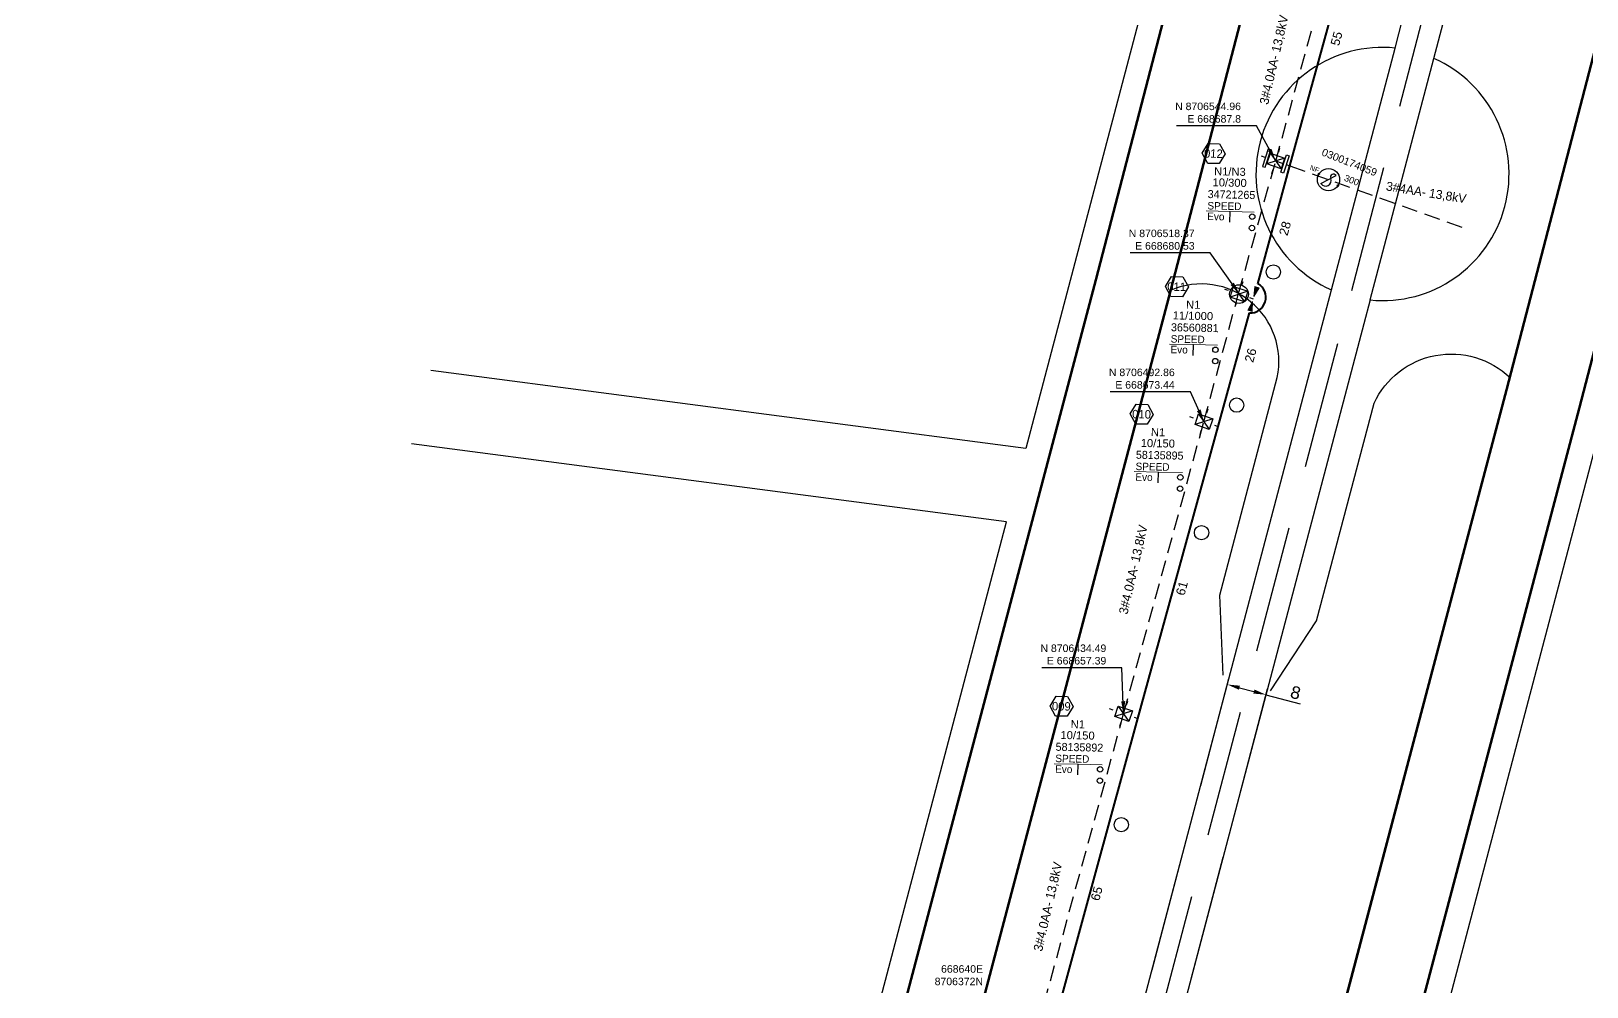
# Model space of a CAD drawing. Header units: millimetres. Extents: x -215 to 3236, y 776 to 3361.
# Drawn here: x 1282.1 to 1593.1, y 1580.1 to 1771.2 of the extents above; entities that cross this region are included whole.
import ezdxf
from ezdxf.enums import TextEntityAlignment as Align

# ---------------------------------------------------------------- set-up
doc = ezdxf.new("R2010")
doc.units = ezdxf.units.MM
for name, pattern in [('DASHEDX2', [38.1, 25.4, -12.7]), ('HIDDEN2', [4.7625, 3.175, -1.5875]), ('JIS_09_08', [10.75, 8, -0.55, 0.55, -0.55, 0.55, -0.55])]:
    doc.linetypes.add(name, pattern=pattern)
for name, color, linetype in [('0_FAIXA_DOMINIO_INVENTARIO_DNIT', 254, 'DASHEDX2'), ('CHAVES', 3, 'Continuous'), ('COTAGEM', 1, 'Continuous'), ('DISTANCIA', 7, 'Continuous'), ('Estradas Geral -Dezembro 2017$0$Eixo Estrada', 6, 'Continuous'), ('Estradas Geral -Dezembro 2017$0$QUADRAS', 8, 'Continuous'), ('ID', 252, 'Continuous'), ('Loc. Geo', 240, 'Continuous'), ('MT', 3, 'HIDDEN2'), ('OCUPANTE', 7, 'Continuous'), ('POSTE', 7, 'Continuous'), ('POSTES', 7, 'Continuous'), ('TEXTO', 7, 'Continuous')]:
    doc.layers.add(name, color=color, linetype=linetype)
for name, color, linetype, lineweight in [('CABO PROJETADO', 1, 'Continuous', 40), ('CORDOALHA', 1, 'JIS_09_08', 9), ('Fibra', 1, 'Continuous', 40)]:
    doc.layers.add(name, color=color, linetype=linetype, lineweight=lineweight)
doc.layers.add('faixa n edificavel', color=7, linetype='DASHEDX2', true_color=0x7aafdf)
doc.layers.add('LAYER INVISIVEL', color=50, linetype='Continuous', plot=False)
doc.styles.add('Letra Tecnica', font='GOTHIC.TTF')
doc.styles.get("Standard").update_dxf_attribs({"font": 'arial.ttf'})
doc.dimstyles.new('EVO', dxfattribs={"dimtxt": 1.8, "dimasz": 3.5, "dimexe": 1.75, "dimexo": 0.875, "dimgap": 0.875, "dimtad": 1, "dimdec": 0, "dimdsep": 46, "dimlunit": 6, "dimtxsty": 'Standard', "dimcen": 3.5, "dimse1": 1, "dimse2": 1, "dimsd1": 1, "dimsd2": 1, "dimadec": 0, "dimazin": 0, "dimtfac": 1, "dimtdec": 0, "dimtmove": 0, "dimatfit": 3, "dimfxl": 1.75, "dimtolj": 1, "dimtzin": 0, "dimarcsym": 0})
doc.dimstyles.new('ISO-25', dxfattribs={"dimtxt": 2.5, "dimasz": 2.5, "dimexe": 1.25, "dimexo": 0.625, "dimtad": 1, "dimtxsty": 'Standard', "dimcen": 2.5, "dimadec": 0, "dimazin": 0, "dimtfac": 1, "dimtmove": 0, "dimatfit": 3, "dimfxl": 1, "dimarcsym": 0})

# ---------------------------------------------------------------- blocks, each defined once
blk = doc.blocks.new('*U11')
at = {"layer": 'COTAGEM', "linetype": 'ByBlock'}
blk.add_lwpolyline([(-10151, 1221), (-11299, -766), (-13594, -766), (-14741, 1221), (-13594, 3209), (-11299, 3209)], close=True, dxfattribs=at)
at = {"layer": 'LAYER INVISIVEL'}
for p, q in [((-2102, 654), (-2866, 891)), ((556, 1788), (794, 2551)), ((-556, -1788), (-794, -2551)), ((2102, -654), (2866, -891))]:
    blk.add_line(p, q, dxfattribs=at)
for centre, radius in [((-4469, -11217), 544), ((-4469, -13492), 544), ((0, -22187), 1432)]:
    blk.add_circle(centre, radius, dxfattribs=at)
at = {"layer": 'OCUPANTE', "lineweight": 5}
for p, q in [((-8890, -10282), (-13695, -10282)), ((-4084, -10282), (-8890, -10282))]:
    blk.add_line(p, q, dxfattribs=at)
at = {"layer": 'OCUPANTE'}
blk.add_line((-8890, -12431), (-8890, -10282), dxfattribs=at)
at = {"layer": 'POSTES'}
for p, q in [((-1765, -624), (-1100, 1515)), ((1765, 624), (-1765, -624)), ((-1100, 1515), (1765, 624)), ((-1100, 1515), (1100, -1515)), ((1765, 624), (1100, -1515)), ((1100, -1515), (-1765, -624))]:
    blk.add_line(p, q, dxfattribs=at)
at = {"layer": 'COTAGEM', "style": 'Letra Tecnica'}
blk.add_attdef('N', text='', height=1680, dxfattribs=at).set_placement((-12486, 2902), align=Align.MIDDLE_CENTER)
at = {"layer": 'ID', "style": 'Letra Tecnica'}
blk.add_attdef('ID', text='', height=1600, dxfattribs=at).set_placement((-13453, -5293), align=Align.MIDDLE_LEFT)
at = {"layer": 'OCUPANTE', "style": 'Letra Tecnica'}
for tag, p in [('E6', (232, 10940)), ('E5', (-13464, -6276)), ('E3', (-13464, -8467)), ('E1', (-13464, -10616)), ('E4', (-8658, -8467)), ('E2', (-8658, -10616))]:
    blk.add_attdef(tag, p, '', height=1500, dxfattribs=at)
at = {"layer": 'TEXTO'}
for tag, p in [('REDE', (-9117, -708)), ('MODELO', (-9117, -2916))]:
    blk.add_attdef(tag, text='', height=1600, dxfattribs=at).set_placement(p, align=Align.MIDDLE_CENTER)
blk = doc.blocks.new('*U15')
at = {"layer": 'COTAGEM', "linetype": 'ByBlock'}
blk.add_lwpolyline([(-10151, 1221), (-11299, -766), (-13594, -766), (-14741, 1221), (-13594, 3209), (-11299, 3209)], close=True, dxfattribs=at)
at = {"layer": 'LAYER INVISIVEL'}
for p, q in [((-2102, 654), (-2866, 891)), ((556, 1788), (794, 2551)), ((-556, -1788), (-794, -2551)), ((2102, -654), (2866, -891))]:
    blk.add_line(p, q, dxfattribs=at)
for centre, radius in [((-4469, -11217), 544), ((-4469, -13492), 544), ((0, -22187), 1432)]:
    blk.add_circle(centre, radius, dxfattribs=at)
at = {"layer": 'OCUPANTE', "lineweight": 5}
for p, q in [((-8890, -10282), (-13695, -10282)), ((-4084, -10282), (-8890, -10282))]:
    blk.add_line(p, q, dxfattribs=at)
at = {"layer": 'OCUPANTE'}
blk.add_line((-8890, -12431), (-8890, -10282), dxfattribs=at)
at = {"layer": 'POSTES'}
for p, q in [((-1765, -624), (-1100, 1515)), ((1765, 624), (-1765, -624)), ((-1100, 1515), (1765, 624)), ((-1100, 1515), (1100, -1515)), ((1765, 624), (1100, -1515)), ((1100, -1515), (-1765, -624))]:
    blk.add_line(p, q, dxfattribs=at)
blk.add_circle((0, 0), 1872, dxfattribs=at)
at = {"layer": 'COTAGEM', "style": 'Letra Tecnica'}
blk.add_attdef('N', text='', height=1680, dxfattribs=at).set_placement((-12486, 2902), align=Align.MIDDLE_CENTER)
at = {"layer": 'ID', "style": 'Letra Tecnica'}
blk.add_attdef('ID', text='', height=1600, dxfattribs=at).set_placement((-13453, -5293), align=Align.MIDDLE_LEFT)
at = {"layer": 'OCUPANTE', "style": 'Letra Tecnica'}
for tag, p in [('E6', (232, 10940)), ('E5', (-13464, -6276)), ('E3', (-13464, -8467)), ('E1', (-13464, -10616)), ('E4', (-8658, -8467)), ('E2', (-8658, -10616))]:
    blk.add_attdef(tag, p, '', height=1500, dxfattribs=at)
at = {"layer": 'TEXTO'}
for tag, p in [('REDE', (-9117, -708)), ('MODELO', (-9117, -2916))]:
    blk.add_attdef(tag, text='', height=1600, dxfattribs=at).set_placement(p, align=Align.MIDDLE_CENTER)
blk = doc.blocks.new('*U13')
at = {"layer": 'COTAGEM', "linetype": 'ByBlock'}
blk.add_lwpolyline([(-10151, 1221), (-11299, -766), (-13594, -766), (-14741, 1221), (-13594, 3209), (-11299, 3209)], close=True, dxfattribs=at)
at = {"layer": 'LAYER INVISIVEL'}
for p, q in [((-2102, 654), (-2866, 891)), ((556, 1788), (794, 2551)), ((-556, -1788), (-794, -2551)), ((2102, -654), (2866, -891))]:
    blk.add_line(p, q, dxfattribs=at)
for centre, radius in [((-4469, -11217), 544), ((-4469, -13492), 544), ((0, -22187), 1432)]:
    blk.add_circle(centre, radius, dxfattribs=at)
at = {"layer": 'OCUPANTE', "lineweight": 5}
for p, q in [((-8890, -10282), (-13695, -10282)), ((-4084, -10282), (-8890, -10282))]:
    blk.add_line(p, q, dxfattribs=at)
at = {"layer": 'OCUPANTE'}
blk.add_line((-8890, -12431), (-8890, -10282), dxfattribs=at)
at = {"layer": 'POSTES'}
for p, q in [((-1765, -624), (-1100, 1515)), ((1765, 624), (-1765, -624)), ((-1100, 1515), (1765, 624)), ((-1100, 1515), (1100, -1515)), ((1765, 624), (1100, -1515)), ((1100, -1515), (-1765, -624))]:
    blk.add_line(p, q, dxfattribs=at)
for points in [[(-2098, -1282), (-1054, 2222), (-1587, 2381), (-2632, -1123)], [(1054, -2222), (2098, 1282), (2632, 1123), (1587, -2381)]]:
    blk.add_lwpolyline(points, close=True, dxfattribs=at)
at = {"layer": 'COTAGEM', "style": 'Letra Tecnica'}
blk.add_attdef('N', text='', height=1680, dxfattribs=at).set_placement((-12486, 2902), align=Align.MIDDLE_CENTER)
at = {"layer": 'ID', "style": 'Letra Tecnica'}
blk.add_attdef('ID', text='', height=1600, dxfattribs=at).set_placement((-13453, -5293), align=Align.MIDDLE_LEFT)
at = {"layer": 'OCUPANTE', "style": 'Letra Tecnica'}
for tag, p in [('E6', (232, 10940)), ('E5', (-13464, -6276)), ('E3', (-13464, -8467)), ('E1', (-13464, -10616)), ('E4', (-8658, -8467)), ('E2', (-8658, -10616))]:
    blk.add_attdef(tag, p, '', height=1500, dxfattribs=at)
at = {"layer": 'TEXTO'}
for tag, p in [('REDE', (-9117, -708)), ('MODELO', (-9117, -2916))]:
    blk.add_attdef(tag, text='', height=1600, dxfattribs=at).set_placement(p, align=Align.MIDDLE_CENTER)
blk = doc.blocks.new('*D57')
at = {"layer": 'Defpoints', "color": 0, "transparency": 16777216}
for p in [(1500.51, 1634.73, -25.08), (1506.32, 1633.15), (1483.58, 1572.42, -25.08)]:
    blk.add_point(p, dxfattribs=at)
at = {"layer": 'DISTANCIA', "color": 0, "transparency": 16777216, "insert": (1495.12, 1598.77), "char_height": 1.8, "attachment_point": 5, "rotation": 74.7975}
blk.add_mtext('\\A1;65', dxfattribs=at)
blk = doc.blocks.new('*D58')
at = {"layer": 'Defpoints', "color": 0, "transparency": 16777216}
for p in [(1516.56, 1693.1, -25.08), (1522.71, 1691.41), (1500.51, 1634.73, -25.08)]:
    blk.add_point(p, dxfattribs=at)
at = {"layer": 'DISTANCIA', "color": 0, "transparency": 16777216, "insert": (1512.16, 1659.79), "char_height": 1.8, "attachment_point": 5, "rotation": 74.628}
blk.add_mtext('\\A1;61', dxfattribs=at)
blk = doc.blocks.new('*D59')
at = {"layer": 'Defpoints', "color": 0, "transparency": 16777216}
for p in [(1523.45, 1718.54, -25.08), (1530.54, 1716.62), (1516.56, 1693.1, -25.08)]:
    blk.add_point(p, dxfattribs=at)
at = {"layer": 'DISTANCIA', "color": 0, "transparency": 16777216, "insert": (1525.9, 1706.37), "char_height": 1.8, "attachment_point": 5, "rotation": 74.8448}
blk.add_mtext('\\A1;26', dxfattribs=at)
blk = doc.blocks.new('*D60')
at = {"layer": 'Defpoints', "color": 0, "transparency": 16777216}
for p in [(1530.92, 1745.19, -25.08), (1537.87, 1743.25), (1523.49, 1718.7, -25.08)]:
    blk.add_point(p, dxfattribs=at)
at = {"layer": 'DISTANCIA', "color": 0, "transparency": 16777216, "insert": (1532.78, 1731.72), "char_height": 1.8, "attachment_point": 5, "rotation": 74.3418}
blk.add_mtext('\\A1;28', dxfattribs=at)
blk = doc.blocks.new('*D61')
at = {"layer": 'Defpoints', "color": 0, "transparency": 16777216}
for p in [(1545.45, 1798.09, -25.08), (1552.23, 1796.23), (1530.92, 1745.19, -25.08)]:
    blk.add_point(p, dxfattribs=at)
at = {"layer": 'DISTANCIA', "color": 0, "transparency": 16777216, "insert": (1543.08, 1769.66), "char_height": 1.8, "attachment_point": 5, "rotation": 74.641}
blk.add_mtext('\\A1;55', dxfattribs=at)
blk = doc.blocks.new('*U3')
at = {"layer": 'CHAVES'}
h = blk.add_hatch(dxfattribs=at)
h.set_pattern_fill('ANSI31', color=256)
h.set_pattern_definition([(45, (-1286.40375, 399.43742), (-0.088388348, 0.088388348), [])])
h.paths.add_polyline_path([(-140, 0, 1), (140, 0, 1)])
h = blk.add_hatch(dxfattribs=at)
h.set_pattern_fill('ANSI31', color=256, angle=349.78703)
h.set_pattern_definition([(34.787034, (3199.01163, 228.53242), (-0.071315966, 0.102659792), [])])
h.paths.add_polyline_path([(4254, -393, 1), (4535, -393, 1)])
blk.add_line((1100, -1295), (3330, 1295), dxfattribs=at)
for centre, radius in [((35, 393), 140), ((2215, 0), 2215), ((4394, -393), 140)]:
    blk.add_circle(centre, radius, dxfattribs=at)
for centre, radius, start, end in [((1723, -366), 1119, 236.16406, 42.62723), ((2943, 839), 598, 49.73922, 228.36927)]:
    blk.add_arc(centre, radius, start, end, dxfattribs=at)
at = {"layer": 'CHAVES', "ltscale": 0.01}
for tag, p, height in [('COD', (7, 2627), 1500), ('STA', (5851, 2275), 1000), ('CORR', (0, -3941), 1300)]:
    blk.add_attdef(tag, p, '', height=height, dxfattribs=at)
at = {"layer": 'CHAVES'}
blk.add_attdef('ELO', (9351, 2275), '', height=1000, dxfattribs=at)
at = {"layer": 'CHAVES', "ltscale": 0.01, "flags": 1}
blk.add_attdef('CODPATR_CH', (5807, 998), '', height=1000, dxfattribs=at)
blk = doc.blocks.new('Estradas Geral -Dezembro 2017$0$camping club')
at = {"layer": 'Estradas Geral -Dezembro 2017$0$QUADRAS'}
for points in [[(668711.7, 8706567.53), (668776.9, 8706822.35)], [(668719.43, 8706565.47), (668786.63, 8706820.06)], [(668570.34, 8706698.03), (668689.29, 8706682.45), (668637.82, 8706487.48), (668518.89, 8706503.06)], [(668698.94, 8706519.21), (668711.7, 8706567.53)], [(668706.68, 8706517.18), (668719.43, 8706565.47)], [(668438.95, 8705581.83), (668509.75, 8705802.5), (668698.94, 8706519.21)], [(668706.68, 8706517.18), (668518.09, 8705802.75), (668468.36, 8705575.92)], [(668799.08, 8706177.63), (668879.47, 8706482.19), (668758.61, 8706514.1), (668678.22, 8706209.53)], [(668456.58, 8705800.91), (668577.35, 8706258.39), (668589.72, 8706305.29), (668633.96, 8706472.86), (668515.03, 8706488.43)]]:
    blk.add_lwpolyline(points, dxfattribs=at)
for points in [[(668711.7, 8706567.53, 0.854053), (668698.94, 8706519.21)], [(668706.68, 8706517.18, 0.851194), (668719.43, 8706565.47)], [(668677.3, 8706442.22), (668676.62, 8706458.17), (668688.11, 8706501.68, 0.604166), (668666.87, 8706519.17), (668653.95, 8706470.24), (668609.06, 8706300.18), (668597.34, 8706255.78), (668477.43, 8705801.53)], [(668686.78, 8706439.09), (668695.96, 8706453.07), (668707.45, 8706496.58, -0.511026), (668734.65, 8706501.69), (668658.88, 8706214.63), (668550.4, 8705803.71)]]:
    blk.add_lwpolyline(points, format="xyb", dxfattribs=at)
blk = doc.blocks.new('*U32')
at = {"layer": 'CABO PROJETADO'}
h = blk.add_hatch(color=256, dxfattribs=at)
h.dxf.hatch_style = 1
h.paths.add_polyline_path([(0.15, 0.49), (1.17, 2.19), (0.3, 2.47)])
h = blk.add_hatch(color=256, dxfattribs=at)
h.dxf.hatch_style = 1
h.paths.add_polyline_path([(-0.14, -0.5), (-1.11, -2.28), (-0.23, -2.52)])
at = {"layer": 'CORDOALHA'}
for points in [[(0.15, 0.49), (1.17, 2.19), (0.3, 2.47), (0.15, 0.49)], [(-0.14, -0.5), (-1.11, -2.28), (-0.23, -2.52)]]:
    blk.add_lwpolyline(points, close=True, dxfattribs=at)
blk = doc.blocks.new('*D89')
at = {"layer": 'COTAGEM', "color": 0, "linetype": 'DASHEDX2', "lineweight": -2, "transparency": 16777216}
for p, q in [((1506.19, 1583.54), (1521.56, 1641.77)), ((1513.92, 1581.5), (1529.29, 1639.73)), ((1523.66, 1639.92), (1526.56, 1639.16)), ((1528.97, 1638.52), (1535.8, 1636.72))]:
    blk.add_line(p, q, dxfattribs=at)
at = {"layer": 'COTAGEM', "color": 0, "linetype": 'DASHEDX2', "transparency": 16777216}
for points in [[(1523.76, 1640.32), (1523.55, 1639.52), (1521.24, 1640.56)], [(1526.66, 1639.56), (1526.45, 1638.75), (1528.97, 1638.52)]]:
    blk.add_solid(points, dxfattribs=at)
at = {"layer": 'Defpoints', "color": 0, "linetype": 'DASHEDX2', "transparency": 16777216}
for p in [(1528.97, 1638.52), (1506.03, 1582.94), (1513.76, 1580.89)]:
    blk.add_point(p, dxfattribs=at)
at = {"layer": 'COTAGEM', "color": 0, "linetype": 'DASHEDX2', "transparency": 16777216, "insert": (1534.89, 1638.92), "char_height": 2.5, "attachment_point": 5, "rotation": 345.2127}
blk.add_mtext('8', dxfattribs=at)

msp = doc.modelspace()

# ---------------------------------------------------------------- linework, layer by layer
at = {"layer": '0_FAIXA_DOMINIO_INVENTARIO_DNIT', "linetype": 'DASHEDX2', "const_width": 0.5}
for points in [[(2012.853, 3360.286), (1915.121, 2988.126), (1850.577, 2746.386), (1797.502, 2551.368), (1702.716, 2190.412), (1674.269, 2082.811), (1664.15, 2037.403), (1641.546, 1945.521), (1615.061, 1845.544), (1577.146, 1699.775), (1519.087, 1480.056), (1463.869, 1272.064), (1415.41, 1087.737)], [(1939.796, 3357.683), (1847.453, 3006.044), (1782.989, 2764.606), (1729.877, 2569.449), (1635.027, 2208.247), (1606.244, 2099.376), (1595.993, 2053.379), (1573.721, 1962.846), (1547.355, 1863.317), (1509.434, 1717.527), (1451.421, 1497.979), (1396.191, 1289.944), (1347.711, 1105.535)]]:
    msp.add_lwpolyline(points, dxfattribs=at)
at = {"layer": 'Estradas Geral -Dezembro 2017$0$Eixo Estrada', "linetype": 'DASHEDX2'}
msp.add_lwpolyline([(1975.983, 3357.683), (1881.287, 2997.085), (1816.783, 2755.496), (1763.689, 2560.409), (1668.871, 2199.329), (1640.256, 2091.094), (1630.072, 2045.391), (1607.633, 1954.184), (1581.208, 1854.43), (1543.29, 1708.651), (1485.254, 1489.018), (1430.03, 1281.004), (1381.56, 1096.636)], dxfattribs=at)
at = {"layer": 'faixa n edificavel', "color": 143, "linetype": 'DASHEDX2', "true_color": 0x7aafdf, "const_width": 0.5}
msp.add_lwpolyline([(1924.288, 3357.683), (1832.953, 3009.884), (1768.506, 2768.511), (1715.385, 2573.324), (1620.522, 2212.069), (1591.667, 2102.926), (1581.388, 2056.803), (1559.187, 1966.559), (1532.846, 1867.125), (1494.925, 1721.331), (1436.92, 1501.819), (1381.689, 1293.775), (1333.204, 1109.349)], dxfattribs=at)
at = {"layer": 'faixa n edificavel', "color": 143, "true_color": 0x7aafdf, "const_width": 0.5}
msp.add_lwpolyline([(2027.678, 3357.683), (2027.362, 3356.478), (1929.622, 2984.286), (1865.06, 2742.482), (1811.993, 2547.494), (1717.221, 2186.59), (1688.846, 2079.262), (1678.755, 2033.98), (1656.08, 1941.809), (1629.569, 1841.735), (1591.656, 1695.971), (1533.587, 1476.216), (1478.372, 1268.233), (1429.917, 1083.923)], dxfattribs=at)
at = {"layer": 'Fibra'}
for p, q in [((1533.764, 1744.242), (1548.293, 1797.138)), ((1527.365, 1720.67), (1533.764, 1744.242)), ((1519.403, 1692.145), (1525.646, 1714.822)), ((1503.355, 1633.772), (1519.403, 1692.145)), ((1486.247, 1571.337), (1503.355, 1633.772))]:
    msp.add_line(p, q, dxfattribs=at)
msp.add_arc((1525.821, 1717.947), 3.13, 266.78696, 60.45393, dxfattribs=at)
at = {"layer": 'MT'}
for p, q in [((1530.918, 1745.195), (1545.447, 1798.09)), ((1523.492, 1718.702), (1530.918, 1745.195)), ((1568.198, 1731.934), (1530.918, 1745.195)), ((1516.557, 1693.098), (1523.492, 1718.702)), ((1500.509, 1634.725), (1516.557, 1693.098)), ((1483.352, 1572.131), (1500.509, 1634.725))]:
    msp.add_line(p, q, dxfattribs=at)

# ---------------------------------------------------------------- block references
ref = msp.add_blockref('*U3', (1539.409, 1742.279), dxfattribs=dict(xscale=0.0009999999999999987, yscale=0.0009999999999999987, zscale=0.0009999999999999987, rotation=338.576261021374))
ref.add_attrib('COD', '0300174059', (1539.956, 1746.365), dxfattribs={"layer": 'CHAVES', "ltscale": 0.01, "height": 1.5, "rotation": 338.57626})
ref.add_attrib('STA', 'NF', (1537.627, 1743.491), dxfattribs={"layer": 'CHAVES', "ltscale": 0.01, "height": 1, "rotation": 338.57626})
ref.add_attrib('CORR', '300', (1544.465, 1741.308), dxfattribs={"layer": 'CHAVES', "ltscale": 0.01, "height": 1.3, "rotation": 338.57626})
msp.add_blockref('*U32', (1526.419, 1717.632))
at = {"layer": 'Loc. Geo'}
msp.add_blockref('Estradas Geral -Dezembro 2017$0$camping club', (-667156.879, -8704799.763), dxfattribs=at)
at = {"layer": 'POSTE'}
ref = msp.add_blockref('*U13', (1530.918, 1745.195), dxfattribs=dict(at, xscale=0.001, yscale=0.001, zscale=0.001, rotation=358.7705005782111))
ref.add_attrib('N', '012', dxfattribs={"layer": 'COTAGEM', "height": 1.68, "rotation": 358.7705, "style": 'Letra Tecnica'}).set_placement((1518.461, 1746.684), align=Align.MIDDLE_CENTER)
ref.add_attrib('MODELO', '10/300', dxfattribs={"layer": 'TEXTO', "height": 1.6, "rotation": 358.7705}).set_placement((1521.706, 1740.875), align=Align.MIDDLE_CENTER)
ref.add_attrib('REDE', 'N1/N3', dxfattribs={"layer": 'TEXTO', "height": 1.6, "rotation": 358.7705}).set_placement((1521.754, 1743.084), align=Align.MIDDLE_CENTER)
ref.add_attrib('ID', '34721265', dxfattribs={"layer": 'ID', "height": 1.6, "rotation": 358.7705, "style": 'Letra Tecnica'}).set_placement((1517.32, 1738.592), align=Align.MIDDLE_LEFT)
ref.add_attrib('E1', 'Evo', (1517.198, 1733.399), dxfattribs={"layer": 'OCUPANTE', "height": 1.5, "rotation": 358.7705, "style": 'Letra Tecnica'})
ref.add_attrib('E3', 'SPEED', (1517.243, 1735.519), dxfattribs={"layer": 'OCUPANTE', "height": 1.5, "rotation": 358.7705, "style": 'Letra Tecnica'})
ref = msp.add_blockref('*U15', (1523.573, 1718.585), dxfattribs=dict(at, xscale=0.001, yscale=0.001, zscale=0.001, rotation=358.7705005782111))
ref.add_attrib('N', '011', dxfattribs={"layer": 'COTAGEM', "height": 1.68, "rotation": 358.7705, "style": 'Letra Tecnica'}).set_placement((1511.117, 1720.074), align=Align.MIDDLE_CENTER)
ref.add_attrib('MODELO', '11/1000', dxfattribs={"layer": 'TEXTO', "height": 1.6, "rotation": 358.7705}).set_placement((1514.362, 1714.265), align=Align.MIDDLE_CENTER)
ref.add_attrib('REDE', 'N1', dxfattribs={"layer": 'TEXTO', "height": 1.6, "rotation": 358.7705}).set_placement((1514.409, 1716.474), align=Align.MIDDLE_CENTER)
ref.add_attrib('ID', '36560881', dxfattribs={"layer": 'ID', "height": 1.6, "rotation": 358.7705, "style": 'Letra Tecnica'}).set_placement((1509.975, 1711.982), align=Align.MIDDLE_LEFT)
ref.add_attrib('E1', 'Evo', (1509.853, 1706.789), dxfattribs={"layer": 'OCUPANTE', "height": 1.5, "rotation": 358.7705, "style": 'Letra Tecnica'})
ref.add_attrib('E3', 'SPEED', (1509.899, 1708.909), dxfattribs={"layer": 'OCUPANTE', "height": 1.5, "rotation": 358.7705, "style": 'Letra Tecnica'})
ref = msp.add_blockref('*U11', (1516.557, 1693.098), dxfattribs=dict(at, xscale=0.001, yscale=0.001, zscale=0.001, rotation=358.7705005782111))
ref.add_attrib('N', '010', dxfattribs={"layer": 'COTAGEM', "height": 1.68, "rotation": 358.7705, "style": 'Letra Tecnica'}).set_placement((1504.1, 1694.587), align=Align.MIDDLE_CENTER)
ref.add_attrib('MODELO', '10/150', dxfattribs={"layer": 'TEXTO', "height": 1.6, "rotation": 358.7705}).set_placement((1507.345, 1688.778), align=Align.MIDDLE_CENTER)
ref.add_attrib('REDE', 'N1', dxfattribs={"layer": 'TEXTO', "height": 1.6, "rotation": 358.7705}).set_placement((1507.393, 1690.987), align=Align.MIDDLE_CENTER)
ref.add_attrib('ID', '58135895', dxfattribs={"layer": 'ID', "height": 1.6, "rotation": 358.7705, "style": 'Letra Tecnica'}).set_placement((1502.959, 1686.495), align=Align.MIDDLE_LEFT)
ref.add_attrib('E1', 'Evo', (1502.837, 1681.302), dxfattribs={"layer": 'OCUPANTE', "height": 1.5, "rotation": 358.7705, "style": 'Letra Tecnica'})
ref.add_attrib('E3', 'SPEED', (1502.882, 1683.422), dxfattribs={"layer": 'OCUPANTE', "height": 1.5, "rotation": 358.7705, "style": 'Letra Tecnica'})
ref = msp.add_blockref('*U11', (1500.509, 1634.725), dxfattribs=dict(at, xscale=0.001, yscale=0.001, zscale=0.001, rotation=358.7705005782111))
ref.add_attrib('N', '009', dxfattribs={"layer": 'COTAGEM', "height": 1.68, "rotation": 358.7705, "style": 'Letra Tecnica'}).set_placement((1488.053, 1636.215), align=Align.MIDDLE_CENTER)
ref.add_attrib('MODELO', '10/150', dxfattribs={"layer": 'TEXTO', "height": 1.6, "rotation": 358.7705}).set_placement((1491.297, 1630.406), align=Align.MIDDLE_CENTER)
ref.add_attrib('REDE', 'N1', dxfattribs={"layer": 'TEXTO', "height": 1.6, "rotation": 358.7705}).set_placement((1491.345, 1632.615), align=Align.MIDDLE_CENTER)
ref.add_attrib('ID', '58135892', dxfattribs={"layer": 'ID', "height": 1.6, "rotation": 358.7705, "style": 'Letra Tecnica'}).set_placement((1486.911, 1628.123), align=Align.MIDDLE_LEFT)
ref.add_attrib('E1', 'Evo', (1486.789, 1622.929), dxfattribs={"layer": 'OCUPANTE', "height": 1.5, "rotation": 358.7705, "style": 'Letra Tecnica'})
ref.add_attrib('E3', 'SPEED', (1486.835, 1625.049), dxfattribs={"layer": 'OCUPANTE', "height": 1.5, "rotation": 358.7705, "style": 'Letra Tecnica'})

# ---------------------------------------------------------------- texts
at = {"layer": 'Loc. Geo', "char_height": 1.5, "attachment_point": 9}
for s, insert in [('N 8706544.96\\PE 668687.8', (1523.966, 1752.844)), ('N 8706518.37\\PE 668680.53', (1514.695, 1727.461)), ('N 8706492.86\\PE 668673.44', (1510.726, 1699.677)), ('N 8706434.49\\PE 668657.39', (1497.041, 1644.541)), ('668640E\\P8706372N', (1472.392, 1580.439))]:
    msp.add_mtext(s, dxfattribs=dict(at, insert=insert))
at = {"layer": 'MT', "style": 'Letra Tecnica'}
for s, rotation, p in [('3#4.0AA- 13,8kV', 77.12319, (1529.4, 1756.352)), ('3#4AA- 13,8kV', 350.77547, (1552.875, 1739.328)), ('3#4.0AA- 13,8kV', 77.12319, (1501.265, 1654.462)), ('3#4.0AA- 13,8kV', 77.12319, (1484.198, 1587.096))]:
    msp.add_text(s, height=1.8, rotation=rotation, dxfattribs=at).set_placement(p)

# ---------------------------------------------------------------- dimensions: what is measured, and where the dimension line sits
at = {"layer": 'COTAGEM', "color": 159, "linetype": 'DASHEDX2', "true_color": 0x22346e}
dim = msp.add_linear_dim(base=(1528.974, 1638.518), p1=(1506.028, 1582.935), p2=(1513.763, 1580.893), angle=165.21271, dimstyle='ISO-25', dxfattribs=at)
dim.commit()
dim.dimension.update_dxf_attribs({"geometry": '*D89', "text_midpoint": (1534.4, 1637.086), "dimtype": 160})
at = {"layer": 'DISTANCIA'}
for base, p1, p2, angle, picture, middle in [((1552.233, 1796.226, 25.082), (1530.918, 1745.195), (1545.447, 1798.09), 74.64097, '*D61', (1544.807, 1769.19, 25.082)), ((1537.874, 1743.245, 25.082), (1523.492, 1718.702), (1530.918, 1745.195), 74.34177, '*D60', (1534.508, 1731.239, 25.082)), ((1530.538, 1716.624, 25.082), (1516.557, 1693.098), (1523.449, 1718.544), 74.8448, '*D59', (1527.634, 1705.904, 25.082)), ((1522.713, 1691.405, 25.082), (1500.509, 1634.725), (1516.557, 1693.098), 74.62796, '*D58', (1513.89, 1659.312, 25.082)), ((1506.324, 1633.145, 25.082), (1483.578, 1572.419), (1500.509, 1634.725), 74.79746, '*D57', (1496.855, 1598.298, 25.082))]:
    dim = msp.add_linear_dim(base=base, p1=p1, p2=p2, angle=angle, dimstyle='EVO', dxfattribs=at)
    dim.commit()
    dim.dimension.update_dxf_attribs({"geometry": picture, "text_midpoint": middle, "dimtype": 161})

# ---------------------------------------------------------------- leaders
at = {"layer": 'Loc. Geo', "annotation_type": 0, "has_hookline": 1, "hookline_direction": 1}
for points, text_width in [([(1530.918, 1745.195), (1527.091, 1752.219), (1524.591, 1752.219)], 12.911), ([(1523.654, 1718.612), (1517.82, 1726.836), (1515.32, 1726.836)], 12.912), ([(1516.557, 1693.098), (1513.851, 1699.052), (1511.351, 1699.052)], 12.911), ([(1500.509, 1634.725), (1500.166, 1643.916), (1497.666, 1643.916)], 12.915)]:
    msp.add_leader(points, dimstyle='ISO-25', dxfattribs=dict(at, text_width=text_width))

doc.saveas('drawing.dxf')
